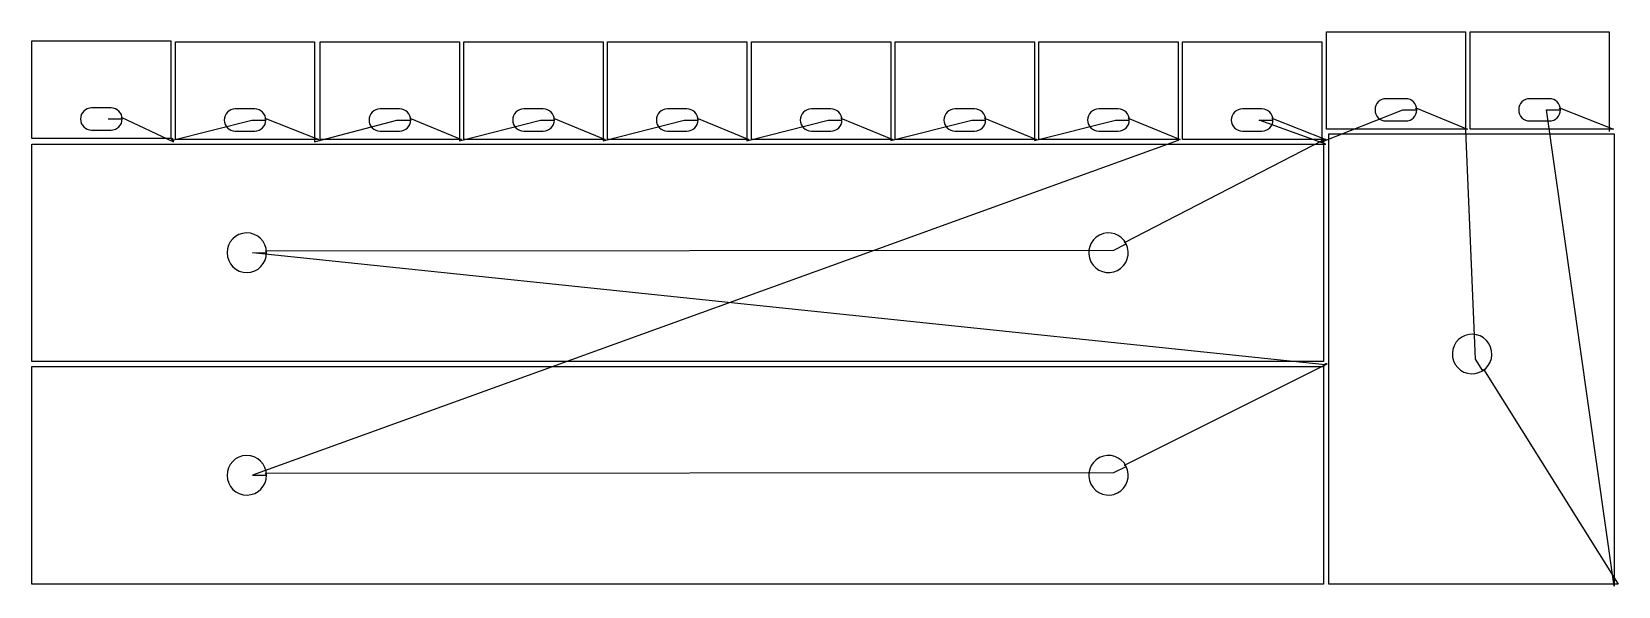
# Model space of a CAD drawing. Header units: metres. Extents: x 10 to 5708, y -2098 to -109.
import ezdxf

# ---------------------------------------------------------------- set-up
doc = ezdxf.new("R2010")
doc.units = ezdxf.units.M

msp = doc.modelspace()

# ---------------------------------------------------------------- linework, layer by layer
at = {"layer": 'TOOL_0'}
for p, q in [((4659.791, -458.914), (4659.791, -108.914)), ((4659.791, -108.914), (5159.791, -108.914)), ((5159.791, -108.914), (5159.791, -458.914)), ((5175.795, -458.914), (5175.795, -108.914)), ((5175.795, -108.914), (5675.795, -108.914)), ((5675.795, -108.914), (5675.795, -458.914)), ((10, -491.845), (10, -141.845)), ((10, -141.845), (510, -141.845)), ((510, -141.845), (510, -491.845)), ((526.018, -495.579), (526.018, -145.579)), ((526.018, -145.579), (1026.018, -145.579)), ((1026.018, -145.579), (1026.018, -495.579)), ((1046.42, -495.577), (1046.42, -145.577)), ((1046.42, -145.577), (1546.42, -145.577)), ((1546.42, -145.577), (1546.42, -495.577)), ((1562.422, -495.576), (1562.422, -145.576)), ((1562.422, -145.576), (2062.422, -145.576)), ((2062.422, -145.576), (2062.422, -495.576)), ((2078.425, -495.575), (2078.425, -145.575)), ((2078.425, -145.575), (2578.425, -145.575)), ((2578.425, -145.575), (2578.425, -495.575)), ((2595.104, -495.574), (2595.104, -145.574)), ((2595.104, -145.574), (3095.104, -145.574)), ((3095.104, -145.574), (3095.104, -495.574)), ((3111.107, -495.573), (3111.107, -145.573)), ((3111.107, -145.573), (3611.107, -145.573)), ((3611.107, -145.573), (3611.107, -495.573)), ((3627.111, -495.572), (3627.111, -145.572)), ((3627.111, -145.572), (4127.111, -145.572)), ((4127.111, -145.572), (4127.111, -495.572)), ((4143.111, -495.571), (4143.111, -145.571)), ((4143.111, -145.571), (4643.111, -145.571)), ((4643.111, -145.571), (4643.111, -495.571)), ((295, -381.845), (225, -381.845)), ((811.018, -385.579), (741.018, -385.579)), ((1331.42, -385.578), (1261.42, -385.578)), ((1847.423, -385.577), (1777.423, -385.577)), ((2363.426, -385.576), (2293.426, -385.576)), ((2880.105, -385.575), (2810.105, -385.575)), ((3396.108, -385.574), (3326.108, -385.574)), ((3912.111, -385.573), (3842.111, -385.573)), ((4428.112, -385.571), (4358.112, -385.571)), ((4643.111, -503.571), (4934.792, -388.914)), ((4944.792, -348.914), (4874.792, -348.914)), ((4934.792, -388.914), (4984.792, -388.914)), ((4981.114, -382.182), (5167.291, -458.914)), ((5460.795, -348.914), (5390.795, -348.914)), ((5693.319, -2097.992), (5450.795, -388.914)), ((5450.795, -388.914), (5500.795, -388.914)), ((5497.117, -382.182), (5690.795, -458.914)), ((285, -421.845), (335, -421.845)), ((331.322, -415.113), (519.738, -504.117)), ((515.657, -497.502), (801.018, -425.579)), ((801.018, -425.579), (851.018, -425.579)), ((847.34, -418.847), (1041.018, -495.579)), ((1026.018, -503.579), (1321.42, -425.578)), ((1321.42, -425.578), (1371.42, -425.578)), ((1367.742, -418.846), (1553.92, -495.577)), ((1546.42, -499.577), (1837.423, -425.577)), ((1837.423, -425.577), (1887.423, -425.577)), ((1883.745, -418.845), (2069.922, -495.576)), ((2062.422, -499.576), (2353.426, -425.576)), ((2353.426, -425.576), (2403.426, -425.576)), ((2399.748, -418.844), (2585.925, -495.575)), ((2578.425, -499.575), (2870.105, -425.575)), ((2870.105, -425.575), (2920.105, -425.575)), ((2916.427, -418.843), (3102.604, -495.574)), ((3095.104, -499.574), (3386.108, -425.574)), ((3386.108, -425.574), (3436.108, -425.574)), ((3432.43, -418.842), (3618.607, -495.573)), ((3611.107, -499.573), (3902.111, -425.573)), ((3902.111, -425.573), (3952.111, -425.573)), ((3948.433, -418.841), (4134.611, -495.572)), ((4657.994, -511.665), (4418.112, -425.571)), ((4418.112, -425.571), (4468.112, -425.571)), ((4464.434, -418.839), (4658.111, -495.571)), ((4874.792, -428.914), (4944.792, -428.914)), ((5390.795, -428.914), (5460.795, -428.914)), ((9.994, -1291.665), (9.994, -511.665)), ((9.994, -511.665), (4649.994, -511.665)), ((510, -491.845), (10, -491.845)), ((225, -461.845), (295, -461.845)), ((510, -491.845), (515.657, -497.502)), ((1026.018, -495.579), (526.018, -495.579)), ((741.018, -465.579), (811.018, -465.579)), ((4127.111, -499.572), (803.495, -1699.78)), ((1041.018, -495.579), (1026.018, -495.579)), ((1026.018, -495.579), (1026.018, -503.579)), ((1546.42, -495.577), (1046.42, -495.577)), ((1261.42, -465.578), (1331.42, -465.578)), ((1553.92, -495.577), (1546.42, -495.577)), ((1546.42, -495.577), (1546.42, -499.577)), ((2062.422, -495.576), (1562.422, -495.576)), ((1777.423, -465.577), (1847.423, -465.577)), ((2069.922, -495.576), (2062.422, -495.576)), ((2062.422, -495.576), (2062.422, -499.576)), ((2578.425, -495.575), (2078.425, -495.575)), ((2293.426, -465.576), (2363.426, -465.576)), ((2585.925, -495.575), (2578.425, -495.575)), ((2578.425, -495.575), (2578.425, -499.575)), ((3095.104, -495.574), (2595.104, -495.574)), ((2810.105, -465.575), (2880.105, -465.575)), ((3102.604, -495.574), (3095.104, -495.574)), ((3095.104, -495.574), (3095.104, -499.574)), ((3611.107, -495.573), (3111.107, -495.573)), ((3326.108, -465.574), (3396.108, -465.574)), ((3618.607, -495.573), (3611.107, -495.573)), ((3611.107, -495.573), (3611.107, -499.573)), ((4127.111, -495.572), (3627.111, -495.572)), ((3842.111, -465.573), (3912.111, -465.573)), ((3934.558, -865.315), (4649.994, -496.665)), ((4134.611, -495.572), (4127.111, -495.572)), ((4127.111, -495.572), (4127.111, -499.572)), ((4643.111, -495.571), (4143.111, -495.571)), ((4358.112, -465.571), (4428.112, -465.571)), ((4658.111, -495.571), (4643.111, -495.571)), ((4643.111, -495.571), (4643.111, -503.571)), ((4649.994, -496.665), (4649.994, -511.665)), ((4649.994, -511.665), (4649.994, -1291.665)), ((4649.994, -511.665), (4657.994, -511.665)), ((5159.791, -458.914), (4659.791, -458.914)), ((4668.319, -2089.992), (4668.319, -474.992)), ((4668.319, -474.992), (5693.319, -474.992)), ((5167.291, -458.914), (5159.791, -458.914)), ((5159.791, -458.914), (5159.791, -462.914)), ((5159.791, -462.914), (5194.362, -1282.854)), ((5675.795, -458.914), (5175.795, -458.914)), ((5690.795, -458.914), (5675.795, -458.914)), ((5675.795, -458.914), (5675.795, -466.914)), ((5693.319, -474.992), (5693.319, -2089.992)), ((803.494, -901.452), (853.491, -900.946)), ((4655.652, -1304.335), (803.494, -901.452)), ((849.745, -894.251), (3896.24, -892.201)), ((3896.24, -892.201), (3940.875, -869.667)), ((4649.994, -1291.665), (9.994, -1291.665)), ((9.995, -2089.992), (9.995, -1309.992)), ((9.995, -1309.992), (4649.995, -1309.992)), ((3934.559, -1663.642), (4662.267, -1300.254)), ((4649.995, -1309.992), (4655.652, -1304.335)), ((4649.995, -1309.992), (4649.995, -2089.992)), ((5194.362, -1282.854), (5220.653, -1325.384)), ((5224.445, -1318.716), (5708.319, -2089.992)), ((803.495, -1699.78), (853.492, -1699.274)), ((849.746, -1692.579), (3896.241, -1690.528)), ((3896.241, -1690.528), (3940.876, -1667.994)), ((4649.995, -2089.992), (9.995, -2089.992)), ((5693.319, -2089.992), (4668.319, -2089.992)), ((5708.319, -2089.992), (5693.319, -2089.992)), ((5693.319, -2089.992), (5693.319, -2097.992))]:
    msp.add_line(p, q, dxfattribs=at)
for centre, radius, start, end in [((225, -421.845), 40, 90, 270), ((295, -421.845), 40, 0, 90), ((741.018, -425.579), 40, 90, 270), ((811.018, -425.579), 40, 0, 90), ((1261.42, -425.578), 40, 90, 270), ((1331.42, -425.578), 40, 0, 90), ((1777.423, -425.577), 40, 90, 270), ((1847.423, -425.577), 40, 0, 90), ((2293.426, -425.576), 40, 90, 270), ((2363.426, -425.576), 40, 0, 90), ((2810.105, -425.575), 40, 90, 270), ((2880.105, -425.575), 40, 0, 90), ((3326.108, -425.574), 40, 90, 270), ((3396.108, -425.574), 40, 0, 90), ((3842.111, -425.573), 40, 90, 270), ((3912.111, -425.573), 40, 0, 90), ((4358.112, -425.571), 40, 90, 270), ((4428.112, -425.571), 40, 0, 90), ((4874.792, -388.914), 40, 90, 270), ((4944.792, -388.914), 40, 0, 90), ((4944.792, -388.914), 40, 270, 0), ((4976.792, -388.914), 8, 0, 57.2992), ((5390.795, -388.914), 40, 90, 270), ((5460.795, -388.914), 40, 0, 90), ((5460.795, -388.914), 40, 270, 0), ((5492.795, -388.914), 8, 0, 57.2992), ((295, -421.845), 40, 270, 0), ((327, -421.845), 8, 0, 57.2992), ((811.018, -425.579), 40, 270, 0), ((843.018, -425.579), 8, 0, 57.2992), ((1331.42, -425.578), 40, 270, 0), ((1363.42, -425.578), 8, 0, 57.2992), ((1847.423, -425.577), 40, 270, 0), ((1879.423, -425.577), 8, 0, 57.2992), ((2363.426, -425.576), 40, 270, 0), ((2395.426, -425.576), 8, 0, 57.2992), ((2880.105, -425.575), 40, 270, 0), ((2912.105, -425.575), 8, 0, 57.2992), ((3396.108, -425.574), 40, 270, 0), ((3428.108, -425.574), 8, 0, 57.2992), ((3912.111, -425.573), 40, 270, 0), ((3944.111, -425.573), 8, 0, 57.2992), ((4428.112, -425.571), 40, 270, 0), ((4460.112, -425.571), 8, 0, 57.2992), ((510, -501.845), 10, 346.867094, 90), ((782.495, -901.665), 71, 0.580233, 180.580225), ((3877.494, -901.665), 71, 26.787001, 206.787001), ((782.494, -901.665), 71, 180.580233, 0.580225), ((845.491, -901.026), 8, 0.572939, 57.875425), ((3877.494, -901.665), 71, 206.787001, 26.787001), ((3933.733, -873.272), 8, 26.782844, 84.080593), ((5183.32, -1264.992), 71, 301.723441, 121.723016), ((5183.32, -1264.991), 71, 121.723441, 301.723016), ((4659.995, -1309.992), 10, 76.867094, 180), ((5216.446, -1318.579), 8, 301.725264, 359.018783), ((782.496, -1699.993), 71, 0.580233, 180.580225), ((3877.495, -1699.992), 71, 26.787001, 206.787001), ((782.495, -1699.993), 71, 180.580233, 0.580225), ((845.492, -1699.354), 8, 0.572939, 57.875425), ((3877.495, -1699.992), 71, 206.787001, 26.787001), ((3933.734, -1671.599), 8, 26.782844, 84.080593)]:
    msp.add_arc(centre, radius, start, end, dxfattribs=at)

doc.saveas('drawing.dxf')
